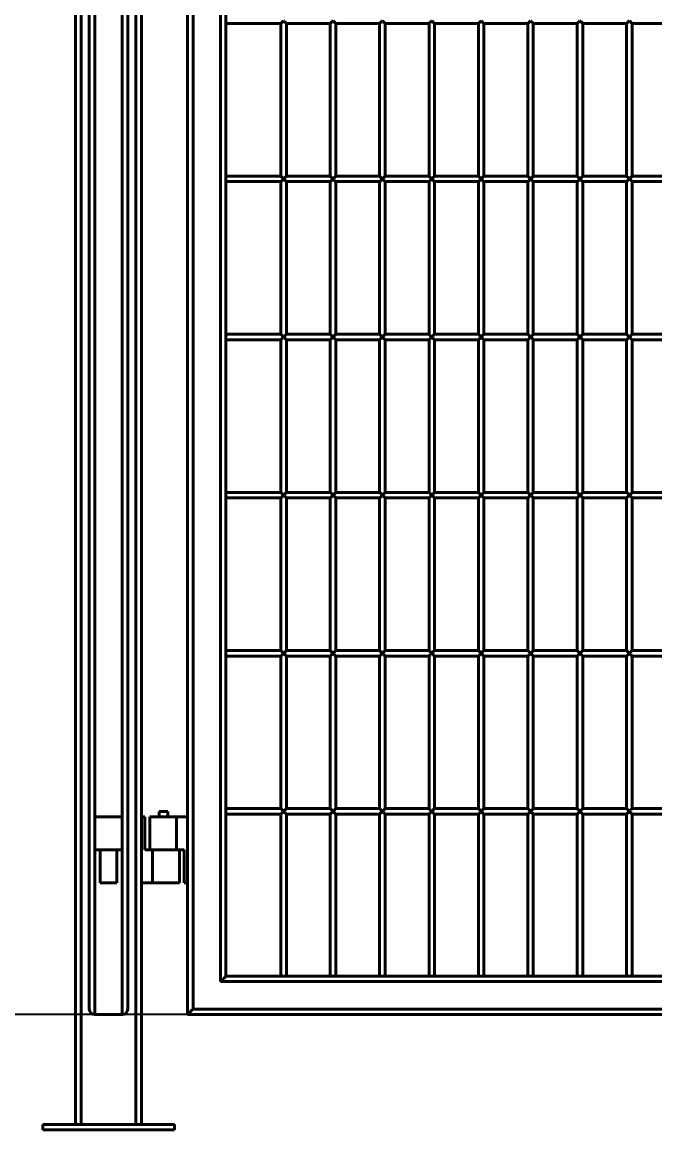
# Model space of a CAD drawing. Header units: millimetres. Extents: x 0 to 297, y 0 to 210.
# Drawn here: x 72.47 to 78.24, y 155.71 to 165.8 of the extents above; entities that cross this region are included whole.
import ezdxf

# ---------------------------------------------------------------- set-up
doc = ezdxf.new("R2010")
doc.units = ezdxf.units.MM
doc.header["$PDSIZE"] = -1
doc.layers.add('标注层', color=4, linetype='Continuous', lineweight=15)
doc.layers.add('轮廓实线层', color=7, linetype='Continuous', lineweight=40)
doc.styles.get("Standard").update_dxf_attribs({"font": 'gbeitc.shx', "height": 3.5})
doc.dimstyles.new('ISO-25', dxfattribs={"dimtxt": 3.5, "dimasz": 2.5, "dimexe": 1.25, "dimexo": 0, "dimtad": 1, "dimtoh": 1, "dimdec": 1, "dimlfac": 100, "dimdsep": 46, "dimtxsty": 'Standard', "dimcen": 2.5, "dimadec": 0, "dimazin": 0, "dimtfac": 1, "dimtdec": 1, "dimtmove": 0, "dimatfit": 3, "dimfxl": 1, "dimarcsym": 0})

# ---------------------------------------------------------------- blocks, each defined once
blk = doc.blocks.new('*D4')
at = {"layer": 'Defpoints', "color": 0, "transparency": 16777216}
for p in [(73.981, 174.76), (64.595, 156.76), (73.981, 156.76)]:
    blk.add_point(p, dxfattribs=at)
at = {"layer": '标注层', "color": 0, "lineweight": -2, "transparency": 16777216}
for p, q in [((73.981, 174.76), (63.345, 174.76)), ((64.595, 172.26), (64.595, 159.26)), ((73.981, 156.76), (63.345, 156.76))]:
    blk.add_line(p, q, dxfattribs=at)
at = {"layer": '标注层', "color": 0, "transparency": 16777216}
for points in [[(64.178, 172.26), (65.011, 172.26), (64.595, 174.76)], [(64.178, 159.26), (65.011, 159.26), (64.595, 156.76)]]:
    blk.add_solid(points, dxfattribs=at)
at = {"layer": '标注层', "color": 0, "transparency": 16777216, "insert": (62.22, 165.76), "char_height": 3.5, "attachment_point": 5, "rotation": 90}
blk.add_mtext('1800', dxfattribs=at)

msp = doc.modelspace()

# ---------------------------------------------------------------- linework, layer by layer
at = {"layer": '轮廓实线层', "color": 7, "linetype": 'Continuous', "lineweight": 40}
for p, q in [((72.9609, 155.7603), (72.9609, 175.7603)), ((73.0109, 175.7603), (73.0109, 155.7603)), ((73.5109, 155.7603), (73.5109, 175.7603)), ((73.5609, 175.7603), (73.5609, 155.7603)), ((73.1359, 174.7603), (73.1359, 156.7603)), ((73.3859, 156.7603), (73.3859, 174.7603)), ((73.9809, 156.7603), (73.9809, 174.7603)), ((73.0859, 156.8103), (73.0859, 174.7103)), ((73.4359, 174.7103), (73.4359, 156.8103)), ((74.0309, 174.7103), (74.0309, 156.8103)), ((74.2809, 157.0603), (74.2809, 174.4603)), ((74.3309, 174.4103), (74.3309, 157.1103)), ((74.3309, 165.7853), (74.8309, 165.7853)), ((74.8309, 165.7853), (74.8309, 164.3953)), ((74.8809, 165.7853), (75.2809, 165.7853)), ((74.8809, 164.3953), (74.8809, 165.7853)), ((75.2809, 165.7853), (75.2809, 164.3953)), ((75.3309, 165.7853), (75.7309, 165.7853)), ((75.3309, 164.3953), (75.3309, 165.7853)), ((75.7309, 165.7853), (75.7309, 164.3953)), ((75.7809, 164.3953), (75.7809, 165.7853)), ((75.7809, 165.7853), (76.1809, 165.7853)), ((76.1809, 165.7853), (76.1809, 164.3953)), ((76.2309, 164.3953), (76.2309, 165.7853)), ((76.2309, 165.7853), (76.6309, 165.7853)), ((76.6309, 165.7853), (76.6309, 164.3953)), ((76.6809, 165.7853), (77.0809, 165.7853)), ((76.6809, 164.3953), (76.6809, 165.7853)), ((77.0809, 165.7853), (77.0809, 164.3953)), ((77.1309, 165.7853), (77.5309, 165.7853)), ((77.1309, 164.3953), (77.1309, 165.7853)), ((77.5309, 165.7853), (77.5309, 164.3953)), ((77.5809, 164.3953), (77.5809, 165.7853)), ((77.5809, 165.7853), (77.9809, 165.7853)), ((77.9809, 165.7853), (77.9809, 164.3953)), ((78.0309, 165.7853), (78.4309, 165.7853)), ((78.0309, 164.3953), (78.0309, 165.7853)), ((74.8309, 164.3953), (74.3309, 164.3953)), ((74.3309, 164.3453), (74.8309, 164.3453)), ((74.8309, 164.3453), (74.8309, 162.9553)), ((75.2809, 164.3953), (74.8809, 164.3953)), ((74.8809, 164.3453), (75.2809, 164.3453)), ((74.8809, 162.9553), (74.8809, 164.3453)), ((75.2809, 164.3453), (75.2809, 162.9553)), ((75.7309, 164.3953), (75.3309, 164.3953)), ((75.3309, 164.3453), (75.7309, 164.3453)), ((75.3309, 162.9553), (75.3309, 164.3453)), ((75.7309, 164.3453), (75.7309, 162.9553)), ((76.1809, 164.3953), (75.7809, 164.3953)), ((75.7809, 162.9553), (75.7809, 164.3453)), ((75.7809, 164.3453), (76.1809, 164.3453)), ((76.1809, 164.3453), (76.1809, 162.9553)), ((76.6309, 164.3953), (76.2309, 164.3953)), ((76.2309, 164.3453), (76.6309, 164.3453)), ((76.2309, 162.9553), (76.2309, 164.3453)), ((76.6309, 164.3453), (76.6309, 162.9553)), ((77.0809, 164.3953), (76.6809, 164.3953)), ((76.6809, 164.3453), (77.0809, 164.3453)), ((76.6809, 162.9553), (76.6809, 164.3453)), ((77.0809, 164.3453), (77.0809, 162.9553)), ((77.5309, 164.3953), (77.1309, 164.3953)), ((77.1309, 162.9553), (77.1309, 164.3453)), ((77.1309, 164.3453), (77.5309, 164.3453)), ((77.5309, 164.3453), (77.5309, 162.9553)), ((77.9809, 164.3953), (77.5809, 164.3953)), ((77.5809, 164.3453), (77.9809, 164.3453)), ((77.5809, 162.9553), (77.5809, 164.3453)), ((77.9809, 164.3953), (78.0059, 164.3703)), ((78.0059, 164.3703), (77.9809, 164.3453)), ((77.9809, 164.3453), (77.9809, 162.9553)), ((78.0309, 164.3453), (78.0059, 164.3703)), ((78.4309, 164.3953), (78.0309, 164.3953)), ((78.0309, 164.3453), (78.4309, 164.3453)), ((78.0309, 162.9553), (78.0309, 164.3453)), ((74.8309, 162.9553), (74.3309, 162.9553)), ((75.2809, 162.9553), (74.8809, 162.9553)), ((75.7309, 162.9553), (75.3309, 162.9553)), ((76.1809, 162.9553), (75.7809, 162.9553)), ((76.6309, 162.9553), (76.2309, 162.9553)), ((77.0809, 162.9553), (76.6809, 162.9553)), ((77.5309, 162.9553), (77.1309, 162.9553)), ((77.9809, 162.9553), (77.5809, 162.9553)), ((77.9809, 162.9553), (78.0059, 162.9303)), ((78.0059, 162.9303), (77.9809, 162.9053)), ((78.0059, 162.9303), (78.0309, 162.9553)), ((78.4309, 162.9553), (78.0309, 162.9553)), ((74.3309, 162.9053), (74.8309, 162.9053)), ((74.8309, 162.9053), (74.8309, 161.5153)), ((74.8809, 162.9053), (75.2809, 162.9053)), ((74.8809, 161.5153), (74.8809, 162.9053)), ((75.2809, 162.9053), (75.2809, 161.5153)), ((75.3309, 161.5153), (75.3309, 162.9053)), ((75.3309, 162.9053), (75.7309, 162.9053)), ((75.7309, 162.9053), (75.7309, 161.5153)), ((75.7809, 161.5153), (75.7809, 162.9053)), ((75.7809, 162.9053), (76.1809, 162.9053)), ((76.1809, 162.9053), (76.1809, 161.5153)), ((76.2309, 162.9053), (76.6309, 162.9053)), ((76.2309, 161.5153), (76.2309, 162.9053)), ((76.6309, 162.9053), (76.6309, 161.5153)), ((76.6809, 161.5153), (76.6809, 162.9053)), ((76.6809, 162.9053), (77.0809, 162.9053)), ((77.0809, 162.9053), (77.0809, 161.5153)), ((77.1309, 162.9053), (77.5309, 162.9053)), ((77.1309, 161.5153), (77.1309, 162.9053)), ((77.5309, 162.9053), (77.5309, 161.5153)), ((77.5809, 162.9053), (77.9809, 162.9053)), ((77.5809, 161.5153), (77.5809, 162.9053)), ((77.9809, 162.9053), (77.9809, 161.5153)), ((78.0309, 161.5153), (78.0309, 162.9053)), ((78.0309, 162.9053), (78.4309, 162.9053)), ((74.8309, 161.5153), (74.3309, 161.5153)), ((75.2809, 161.5153), (74.8809, 161.5153)), ((75.7309, 161.5153), (75.3309, 161.5153)), ((76.1809, 161.5153), (75.7809, 161.5153)), ((76.6309, 161.5153), (76.2309, 161.5153)), ((77.0809, 161.5153), (76.6809, 161.5153)), ((77.5309, 161.5153), (77.1309, 161.5153)), ((77.9809, 161.5153), (77.5809, 161.5153)), ((78.4309, 161.5153), (78.0309, 161.5153)), ((74.3309, 161.4653), (74.8309, 161.4653)), ((74.8309, 161.4653), (74.8309, 160.0753)), ((74.8809, 161.4653), (75.2809, 161.4653)), ((74.8809, 160.0753), (74.8809, 161.4653)), ((75.2809, 161.4653), (75.2809, 160.0753)), ((75.3309, 160.0753), (75.3309, 161.4653)), ((75.3309, 161.4653), (75.7309, 161.4653)), ((75.7309, 161.4653), (75.7309, 160.0753)), ((75.7809, 160.0753), (75.7809, 161.4653)), ((75.7809, 161.4653), (76.1809, 161.4653)), ((76.1809, 161.4653), (76.1809, 160.0753)), ((76.2309, 161.4653), (76.6309, 161.4653)), ((76.2309, 160.0753), (76.2309, 161.4653)), ((76.6309, 161.4653), (76.6309, 160.0753)), ((76.6809, 160.0753), (76.6809, 161.4653)), ((76.6809, 161.4653), (77.0809, 161.4653)), ((77.0809, 161.4653), (77.0809, 160.0753)), ((77.1309, 160.0753), (77.1309, 161.4653)), ((77.1309, 161.4653), (77.5309, 161.4653)), ((77.5309, 161.4653), (77.5309, 160.0753)), ((77.5809, 161.4653), (77.9809, 161.4653)), ((77.5809, 160.0753), (77.5809, 161.4653)), ((78.0059, 161.4903), (77.9809, 161.4653)), ((77.9809, 161.4653), (77.9809, 160.0753)), ((78.0309, 160.0753), (78.0309, 161.4653)), ((78.0309, 161.4653), (78.4309, 161.4653)), ((74.8309, 160.0753), (74.3309, 160.0753)), ((74.3309, 160.0253), (74.8309, 160.0253)), ((74.8309, 160.0253), (74.8309, 158.6353)), ((75.2809, 160.0753), (74.8809, 160.0753)), ((74.8809, 158.6353), (74.8809, 160.0253)), ((74.8809, 160.0253), (75.2809, 160.0253)), ((75.2809, 160.0253), (75.2809, 158.6353)), ((75.7309, 160.0753), (75.3309, 160.0753)), ((75.3309, 160.0253), (75.7309, 160.0253)), ((75.3309, 158.6353), (75.3309, 160.0253)), ((75.7309, 160.0253), (75.7309, 158.6353)), ((76.1809, 160.0753), (75.7809, 160.0753)), ((75.7809, 160.0253), (76.1809, 160.0253)), ((75.7809, 158.6353), (75.7809, 160.0253)), ((76.1809, 160.0253), (76.1809, 158.6353)), ((76.6309, 160.0753), (76.2309, 160.0753)), ((76.2309, 158.6353), (76.2309, 160.0253)), ((76.2309, 160.0253), (76.6309, 160.0253)), ((76.6309, 160.0253), (76.6309, 158.6353)), ((77.0809, 160.0753), (76.6809, 160.0753)), ((76.6809, 160.0253), (77.0809, 160.0253)), ((76.6809, 158.6353), (76.6809, 160.0253)), ((77.0809, 160.0253), (77.0809, 158.6353)), ((77.5309, 160.0753), (77.1309, 160.0753)), ((77.1309, 158.6353), (77.1309, 160.0253)), ((77.1309, 160.0253), (77.5309, 160.0253)), ((77.5559, 160.0503), (77.5309, 160.0253)), ((77.5309, 160.0253), (77.5309, 158.6353)), ((77.5559, 160.0503), (77.5809, 160.0753)), ((77.9809, 160.0753), (77.5809, 160.0753)), ((77.5809, 160.0253), (77.9809, 160.0253)), ((77.5809, 158.6353), (77.5809, 160.0253)), ((77.9809, 160.0253), (77.9809, 158.6353)), ((78.4309, 160.0753), (78.0309, 160.0753)), ((78.0309, 160.0253), (78.4309, 160.0253)), ((78.0309, 158.6353), (78.0309, 160.0253)), ((73.7209, 158.6103), (73.7209, 158.5603)), ((73.7209, 158.6103), (73.8009, 158.6103)), ((73.8009, 158.5603), (73.8009, 158.6103)), ((74.8309, 158.6353), (74.3309, 158.6353)), ((74.3309, 158.5853), (74.8309, 158.5853)), ((74.8309, 158.5853), (74.8309, 157.1103)), ((75.2809, 158.6353), (74.8809, 158.6353)), ((74.8809, 157.1103), (74.8809, 158.5853)), ((74.8809, 158.5853), (75.2809, 158.5853)), ((75.3059, 158.6103), (75.2809, 158.5853)), ((75.2809, 158.5853), (75.2809, 157.1103)), ((75.3059, 158.6103), (75.3309, 158.6353)), ((75.7309, 158.6353), (75.3309, 158.6353)), ((75.3309, 157.1103), (75.3309, 158.5853)), ((75.3309, 158.5853), (75.7309, 158.5853)), ((75.7309, 158.6353), (75.7559, 158.6103)), ((75.7309, 158.5853), (75.7309, 157.1103)), ((75.7809, 158.5853), (75.7559, 158.6103)), ((76.1809, 158.6353), (75.7809, 158.6353)), ((75.7809, 158.5853), (76.1809, 158.5853)), ((75.7809, 157.1103), (75.7809, 158.5853)), ((76.1809, 158.5853), (76.1809, 157.1103)), ((76.2059, 158.6103), (76.2309, 158.6353)), ((76.6309, 158.6353), (76.2309, 158.6353)), ((76.2309, 157.1103), (76.2309, 158.5853)), ((76.2309, 158.5853), (76.6309, 158.5853)), ((76.6309, 158.5853), (76.6309, 157.1103)), ((76.6809, 158.5853), (76.6559, 158.6103)), ((77.0809, 158.6353), (76.6809, 158.6353)), ((76.6809, 157.1103), (76.6809, 158.5853)), ((76.6809, 158.5853), (77.0809, 158.5853)), ((77.0809, 158.5853), (77.0809, 157.1103)), ((77.5309, 158.6353), (77.1309, 158.6353)), ((77.1309, 157.1103), (77.1309, 158.5853)), ((77.1309, 158.5853), (77.5309, 158.5853)), ((77.5309, 158.5853), (77.5309, 157.1103)), ((77.9809, 158.6353), (77.5809, 158.6353)), ((77.5809, 158.5853), (77.9809, 158.5853)), ((77.5809, 157.1103), (77.5809, 158.5853)), ((77.9809, 158.5853), (77.9809, 157.1103)), ((78.4309, 158.6353), (78.0309, 158.6353)), ((78.0309, 158.5853), (78.4309, 158.5853)), ((78.0309, 157.1103), (78.0309, 158.5853)), ((73.1359, 158.5603), (73.1359, 158.2603)), ((73.1359, 158.5603), (73.3859, 158.5603)), ((73.3859, 158.2603), (73.3859, 158.5603)), ((73.5909, 158.5603), (73.5609, 158.5603)), ((73.5909, 158.2603), (73.5909, 158.5603)), ((73.6359, 158.5603), (73.6359, 158.2603)), ((73.6359, 158.5603), (73.8809, 158.5603)), ((73.8809, 158.5603), (73.8809, 158.2603)), ((73.9809, 158.5603), (73.8809, 158.5603)), ((73.1359, 158.2603), (73.3859, 158.2603)), ((73.1859, 158.2603), (73.1859, 157.9603)), ((73.3359, 158.2603), (73.3359, 157.9603)), ((73.6609, 158.2603), (73.5909, 158.2603)), ((73.6609, 157.9603), (73.6609, 158.2603)), ((73.6609, 158.2603), (73.7709, 158.2603)), ((73.7709, 158.2603), (73.8809, 158.2603)), ((73.8809, 158.2603), (73.9509, 158.2603)), ((73.9059, 157.9603), (73.9059, 158.2603)), ((73.9509, 158.2603), (73.9509, 157.9603)), ((73.3359, 157.9603), (73.1859, 157.9603)), ((73.5609, 157.9603), (73.6609, 157.9603)), ((73.6609, 157.9603), (73.9059, 157.9603)), ((73.9509, 157.9603), (73.9809, 157.9603)), ((74.3309, 157.1103), (82.1909, 157.1103)), ((82.2409, 157.0603), (74.2809, 157.0603)), ((73.3859, 156.7603), (73.1359, 156.7603)), ((82.5409, 156.7603), (73.9809, 156.7603)), ((74.0309, 156.8103), (82.4909, 156.8103)), ((72.6609, 155.7603), (72.6609, 155.7103)), ((72.6609, 155.7603), (73.8609, 155.7603)), ((73.8609, 155.7603), (73.8609, 155.7103)), ((72.6609, 155.7103), (73.8609, 155.7103))]:
    msp.add_line(p, q, dxfattribs=at)
at = {"layer": '轮廓实线层', "color": 7, "linetype": 'Continuous', "lineweight": 40, "flags": 128}
for points in [[(74.8559, 165.8103), (74.8513, 165.8057), (74.8469, 165.8012), (74.8427, 165.7971), (74.8391, 165.7934), (74.8359, 165.7903), (74.8335, 165.7879), (74.8319, 165.7862), (74.831, 165.7854), (74.8309, 165.7853)], [(74.8809, 165.7853), (74.8805, 165.7856), (74.8794, 165.7868), (74.8776, 165.7886), (74.8751, 165.7911), (74.872, 165.7942), (74.8684, 165.7978), (74.8645, 165.8017), (74.8602, 165.8059), (74.8559, 165.8103)], [(75.3059, 165.8103), (75.3013, 165.8057), (75.2969, 165.8012), (75.2927, 165.7971), (75.2891, 165.7934), (75.2859, 165.7903), (75.2835, 165.7879), (75.2819, 165.7862), (75.281, 165.7854), (75.2809, 165.7853)], [(75.3309, 165.7853), (75.3305, 165.7856), (75.3294, 165.7868), (75.3276, 165.7886), (75.3251, 165.7911), (75.322, 165.7942), (75.3184, 165.7978), (75.3145, 165.8017), (75.3102, 165.8059), (75.3059, 165.8103)], [(75.7559, 165.8103), (75.7513, 165.8057), (75.7469, 165.8012), (75.7427, 165.7971), (75.7391, 165.7934), (75.7359, 165.7903), (75.7335, 165.7879), (75.7319, 165.7862), (75.731, 165.7854), (75.7309, 165.7853)], [(75.7809, 165.7853), (75.7805, 165.7856), (75.7794, 165.7868), (75.7776, 165.7886), (75.7751, 165.7911), (75.772, 165.7942), (75.7684, 165.7978), (75.7645, 165.8017), (75.7602, 165.8059), (75.7559, 165.8103)], [(76.2059, 165.8103), (76.2013, 165.8057), (76.1969, 165.8012), (76.1927, 165.7971), (76.1891, 165.7934), (76.1859, 165.7903), (76.1835, 165.7879), (76.1819, 165.7862), (76.181, 165.7854), (76.1809, 165.7853)], [(76.2309, 165.7853), (76.2305, 165.7856), (76.2294, 165.7868), (76.2276, 165.7886), (76.2251, 165.7911), (76.222, 165.7942), (76.2184, 165.7978), (76.2145, 165.8017), (76.2102, 165.8059), (76.2059, 165.8103)], [(76.6559, 165.8103), (76.6513, 165.8057), (76.6469, 165.8012), (76.6427, 165.7971), (76.6391, 165.7934), (76.6359, 165.7903), (76.6335, 165.7879), (76.6319, 165.7862), (76.631, 165.7854), (76.6309, 165.7853)], [(76.6809, 165.7853), (76.6805, 165.7856), (76.6794, 165.7868), (76.6776, 165.7886), (76.6751, 165.7911), (76.672, 165.7942), (76.6684, 165.7978), (76.6645, 165.8017), (76.6602, 165.8059), (76.6559, 165.8103)], [(77.1059, 165.8103), (77.1013, 165.8057), (77.0969, 165.8012), (77.0927, 165.7971), (77.0891, 165.7934), (77.0859, 165.7903), (77.0835, 165.7879), (77.0819, 165.7862), (77.081, 165.7854), (77.0809, 165.7853)], [(77.1309, 165.7853), (77.1305, 165.7856), (77.1294, 165.7868), (77.1276, 165.7886), (77.1251, 165.7911), (77.122, 165.7942), (77.1184, 165.7978), (77.1145, 165.8017), (77.1102, 165.8059), (77.1059, 165.8103)], [(77.5559, 165.8103), (77.5513, 165.8057), (77.5469, 165.8012), (77.5427, 165.7971), (77.5391, 165.7934), (77.5359, 165.7903), (77.5335, 165.7879), (77.5319, 165.7862), (77.531, 165.7854), (77.5309, 165.7853)], [(77.5809, 165.7853), (77.5805, 165.7856), (77.5794, 165.7868), (77.5776, 165.7886), (77.5751, 165.7911), (77.572, 165.7942), (77.5684, 165.7978), (77.5645, 165.8017), (77.5602, 165.8059), (77.5559, 165.8103)], [(78.0059, 165.8103), (78.0013, 165.8057), (77.9969, 165.8012), (77.9927, 165.7971), (77.9891, 165.7934), (77.986, 165.7903), (77.9835, 165.7879), (77.9819, 165.7862), (77.981, 165.7854), (77.9809, 165.7853)], [(78.0309, 165.7853), (78.0305, 165.7856), (78.0294, 165.7868), (78.0276, 165.7886), (78.0251, 165.7911), (78.022, 165.7942), (78.0184, 165.7978), (78.0145, 165.8017), (78.0102, 165.8059), (78.0059, 165.8103)], [(74.8309, 164.3953), (74.831, 164.3952), (74.8319, 164.3943), (74.8335, 164.3926), (74.8359, 164.3902), (74.8391, 164.3871), (74.8427, 164.3834), (74.8469, 164.3793), (74.8513, 164.3749), (74.8559, 164.3703)], [(74.8559, 164.3703), (74.8513, 164.3657), (74.8469, 164.3612), (74.8427, 164.3571), (74.8391, 164.3534), (74.8359, 164.3503), (74.8335, 164.3479), (74.8319, 164.3462), (74.831, 164.3454), (74.8309, 164.3453)], [(74.8559, 164.3703), (74.8602, 164.3746), (74.8645, 164.3788), (74.8684, 164.3828), (74.872, 164.3863), (74.8751, 164.3894), (74.8776, 164.3919), (74.8794, 164.3938), (74.8805, 164.3949), (74.8809, 164.3953)], [(74.8809, 164.3453), (74.8805, 164.3456), (74.8794, 164.3468), (74.8776, 164.3486), (74.8751, 164.3511), (74.872, 164.3542), (74.8684, 164.3578), (74.8645, 164.3617), (74.8602, 164.3659), (74.8559, 164.3703)], [(75.2809, 164.3953), (75.281, 164.3952), (75.2819, 164.3943), (75.2835, 164.3926), (75.2859, 164.3902), (75.2891, 164.3871), (75.2927, 164.3834), (75.2969, 164.3793), (75.3013, 164.3749), (75.3059, 164.3703)], [(75.3059, 164.3703), (75.3013, 164.3657), (75.2969, 164.3612), (75.2927, 164.3571), (75.2891, 164.3534), (75.2859, 164.3503), (75.2835, 164.3479), (75.2819, 164.3462), (75.281, 164.3454), (75.2809, 164.3453)], [(75.3059, 164.3703), (75.3102, 164.3746), (75.3145, 164.3788), (75.3184, 164.3828), (75.322, 164.3863), (75.3251, 164.3894), (75.3276, 164.3919), (75.3294, 164.3938), (75.3305, 164.3949), (75.3309, 164.3953)], [(75.3309, 164.3453), (75.3305, 164.3456), (75.3294, 164.3468), (75.3276, 164.3486), (75.3251, 164.3511), (75.322, 164.3542), (75.3184, 164.3578), (75.3145, 164.3617), (75.3102, 164.3659), (75.3059, 164.3703)], [(75.7309, 164.3953), (75.731, 164.3952), (75.7319, 164.3943), (75.7335, 164.3926), (75.7359, 164.3902), (75.7391, 164.3871), (75.7427, 164.3834), (75.7469, 164.3793), (75.7513, 164.3749), (75.7559, 164.3703)], [(75.7559, 164.3703), (75.7513, 164.3657), (75.7469, 164.3612), (75.7427, 164.3571), (75.7391, 164.3534), (75.7359, 164.3503), (75.7335, 164.3479), (75.7319, 164.3462), (75.731, 164.3454), (75.7309, 164.3453)], [(75.7559, 164.3703), (75.7602, 164.3746), (75.7645, 164.3788), (75.7684, 164.3828), (75.772, 164.3863), (75.7751, 164.3894), (75.7776, 164.3919), (75.7794, 164.3938), (75.7805, 164.3949), (75.7809, 164.3953)], [(75.7809, 164.3453), (75.7805, 164.3456), (75.7794, 164.3468), (75.7776, 164.3486), (75.7751, 164.3511), (75.772, 164.3542), (75.7684, 164.3578), (75.7645, 164.3617), (75.7602, 164.3659), (75.7559, 164.3703)], [(76.1809, 164.3953), (76.181, 164.3952), (76.1819, 164.3943), (76.1835, 164.3926), (76.1859, 164.3902), (76.1891, 164.3871), (76.1927, 164.3834), (76.1969, 164.3793), (76.2013, 164.3749), (76.2059, 164.3703)], [(76.2059, 164.3703), (76.2013, 164.3657), (76.1969, 164.3612), (76.1927, 164.3571), (76.1891, 164.3534), (76.1859, 164.3503), (76.1835, 164.3479), (76.1819, 164.3462), (76.181, 164.3454), (76.1809, 164.3453)], [(76.2059, 164.3703), (76.2102, 164.3746), (76.2145, 164.3788), (76.2184, 164.3828), (76.222, 164.3863), (76.2251, 164.3894), (76.2276, 164.3919), (76.2294, 164.3938), (76.2305, 164.3949), (76.2309, 164.3953)], [(76.2309, 164.3453), (76.2305, 164.3456), (76.2294, 164.3468), (76.2276, 164.3486), (76.2251, 164.3511), (76.222, 164.3542), (76.2184, 164.3578), (76.2145, 164.3617), (76.2102, 164.3659), (76.2059, 164.3703)], [(76.6309, 164.3953), (76.631, 164.3952), (76.6319, 164.3943), (76.6335, 164.3926), (76.6359, 164.3902), (76.6391, 164.3871), (76.6427, 164.3834), (76.6469, 164.3793), (76.6513, 164.3749), (76.6559, 164.3703)], [(76.6559, 164.3703), (76.6513, 164.3657), (76.6469, 164.3612), (76.6427, 164.3571), (76.6391, 164.3534), (76.6359, 164.3503), (76.6335, 164.3479), (76.6319, 164.3462), (76.631, 164.3454), (76.6309, 164.3453)], [(76.6559, 164.3703), (76.6602, 164.3746), (76.6645, 164.3788), (76.6684, 164.3828), (76.672, 164.3863), (76.6751, 164.3894), (76.6776, 164.3919), (76.6794, 164.3938), (76.6805, 164.3949), (76.6809, 164.3953)], [(76.6809, 164.3453), (76.6805, 164.3456), (76.6794, 164.3468), (76.6776, 164.3486), (76.6751, 164.3511), (76.672, 164.3542), (76.6684, 164.3578), (76.6645, 164.3617), (76.6602, 164.3659), (76.6559, 164.3703)], [(77.0809, 164.3953), (77.081, 164.3952), (77.0819, 164.3943), (77.0835, 164.3926), (77.0859, 164.3902), (77.0891, 164.3871), (77.0927, 164.3834), (77.0969, 164.3793), (77.1013, 164.3749), (77.1059, 164.3703)], [(77.1059, 164.3703), (77.1013, 164.3657), (77.0969, 164.3612), (77.0927, 164.3571), (77.0891, 164.3534), (77.0859, 164.3503), (77.0835, 164.3479), (77.0819, 164.3462), (77.081, 164.3454), (77.0809, 164.3453)], [(77.1059, 164.3703), (77.1102, 164.3746), (77.1145, 164.3788), (77.1184, 164.3828), (77.122, 164.3863), (77.1251, 164.3894), (77.1276, 164.3919), (77.1294, 164.3938), (77.1305, 164.3949), (77.1309, 164.3953)], [(77.1309, 164.3453), (77.1305, 164.3456), (77.1294, 164.3468), (77.1276, 164.3486), (77.1251, 164.3511), (77.122, 164.3542), (77.1184, 164.3578), (77.1145, 164.3617), (77.1102, 164.3659), (77.1059, 164.3703)], [(77.5309, 164.3953), (77.531, 164.3952), (77.5319, 164.3943), (77.5335, 164.3926), (77.5359, 164.3902), (77.5391, 164.3871), (77.5427, 164.3834), (77.5469, 164.3793), (77.5513, 164.3749), (77.5559, 164.3703)], [(77.5559, 164.3703), (77.5513, 164.3657), (77.5469, 164.3612), (77.5427, 164.3571), (77.5391, 164.3534), (77.5359, 164.3503), (77.5335, 164.3479), (77.5319, 164.3462), (77.531, 164.3454), (77.5309, 164.3453)], [(77.5559, 164.3703), (77.5602, 164.3746), (77.5645, 164.3788), (77.5684, 164.3828), (77.572, 164.3863), (77.5751, 164.3894), (77.5776, 164.3919), (77.5794, 164.3938), (77.5805, 164.3949), (77.5809, 164.3953)], [(77.5809, 164.3453), (77.5805, 164.3456), (77.5794, 164.3468), (77.5776, 164.3486), (77.5751, 164.3511), (77.572, 164.3542), (77.5684, 164.3578), (77.5645, 164.3617), (77.5602, 164.3659), (77.5559, 164.3703)], [(78.0059, 164.3703), (78.0102, 164.3746), (78.0145, 164.3788), (78.0184, 164.3828), (78.022, 164.3863), (78.0251, 164.3894), (78.0276, 164.3919), (78.0294, 164.3938), (78.0305, 164.3949), (78.0309, 164.3953)], [(74.8309, 162.9553), (74.831, 162.9552), (74.8319, 162.9543), (74.8335, 162.9526), (74.8359, 162.9502), (74.8391, 162.9471), (74.8427, 162.9434), (74.8469, 162.9393), (74.8513, 162.9349), (74.8559, 162.9303)], [(74.8559, 162.9303), (74.8513, 162.9257), (74.8469, 162.9212), (74.8427, 162.9171), (74.8391, 162.9134), (74.8359, 162.9103), (74.8335, 162.9079), (74.8319, 162.9062), (74.831, 162.9054), (74.8309, 162.9053)], [(74.8559, 162.9303), (74.8602, 162.9346), (74.8645, 162.9388), (74.8684, 162.9428), (74.872, 162.9463), (74.8751, 162.9494), (74.8776, 162.9519), (74.8794, 162.9538), (74.8805, 162.9549), (74.8809, 162.9553)], [(74.8809, 162.9053), (74.8805, 162.9056), (74.8794, 162.9068), (74.8776, 162.9086), (74.8751, 162.9111), (74.872, 162.9142), (74.8684, 162.9178), (74.8645, 162.9217), (74.8602, 162.9259), (74.8559, 162.9303)], [(75.2809, 162.9553), (75.281, 162.9552), (75.2819, 162.9543), (75.2835, 162.9526), (75.2859, 162.9502), (75.2891, 162.9471), (75.2927, 162.9434), (75.2969, 162.9393), (75.3013, 162.9349), (75.3059, 162.9303)], [(75.3059, 162.9303), (75.3013, 162.9257), (75.2969, 162.9212), (75.2927, 162.9171), (75.2891, 162.9134), (75.2859, 162.9103), (75.2835, 162.9079), (75.2819, 162.9062), (75.281, 162.9054), (75.2809, 162.9053)], [(75.3059, 162.9303), (75.3102, 162.9346), (75.3145, 162.9388), (75.3184, 162.9428), (75.322, 162.9463), (75.3251, 162.9494), (75.3276, 162.9519), (75.3294, 162.9538), (75.3305, 162.9549), (75.3309, 162.9553)], [(75.3309, 162.9053), (75.3305, 162.9056), (75.3294, 162.9068), (75.3276, 162.9086), (75.3251, 162.9111), (75.322, 162.9142), (75.3184, 162.9178), (75.3145, 162.9217), (75.3102, 162.9259), (75.3059, 162.9303)], [(75.7309, 162.9553), (75.731, 162.9552), (75.7319, 162.9543), (75.7335, 162.9526), (75.7359, 162.9502), (75.7391, 162.9471), (75.7427, 162.9434), (75.7469, 162.9393), (75.7513, 162.9349), (75.7559, 162.9303)], [(75.7559, 162.9303), (75.7513, 162.9257), (75.7469, 162.9212), (75.7427, 162.9171), (75.7391, 162.9134), (75.7359, 162.9103), (75.7335, 162.9079), (75.7319, 162.9062), (75.731, 162.9054), (75.7309, 162.9053)], [(75.7559, 162.9303), (75.7602, 162.9346), (75.7645, 162.9388), (75.7684, 162.9428), (75.772, 162.9463), (75.7751, 162.9494), (75.7776, 162.9519), (75.7794, 162.9538), (75.7805, 162.9549), (75.7809, 162.9553)], [(75.7809, 162.9053), (75.7805, 162.9056), (75.7794, 162.9068), (75.7776, 162.9086), (75.7751, 162.9111), (75.772, 162.9142), (75.7684, 162.9178), (75.7645, 162.9217), (75.7602, 162.9259), (75.7559, 162.9303)], [(76.1809, 162.9553), (76.181, 162.9552), (76.1819, 162.9543), (76.1835, 162.9526), (76.1859, 162.9502), (76.1891, 162.9471), (76.1927, 162.9434), (76.1969, 162.9393), (76.2013, 162.9349), (76.2059, 162.9303)], [(76.2059, 162.9303), (76.2013, 162.9257), (76.1969, 162.9212), (76.1927, 162.9171), (76.1891, 162.9134), (76.1859, 162.9103), (76.1835, 162.9079), (76.1819, 162.9062), (76.181, 162.9054), (76.1809, 162.9053)], [(76.2059, 162.9303), (76.2102, 162.9346), (76.2145, 162.9388), (76.2184, 162.9428), (76.222, 162.9463), (76.2251, 162.9494), (76.2276, 162.9519), (76.2294, 162.9538), (76.2305, 162.9549), (76.2309, 162.9553)], [(76.2309, 162.9053), (76.2305, 162.9056), (76.2294, 162.9068), (76.2276, 162.9086), (76.2251, 162.9111), (76.222, 162.9142), (76.2184, 162.9178), (76.2145, 162.9217), (76.2102, 162.9259), (76.2059, 162.9303)], [(76.6309, 162.9553), (76.631, 162.9552), (76.6319, 162.9543), (76.6335, 162.9526), (76.6359, 162.9502), (76.6391, 162.9471), (76.6427, 162.9434), (76.6469, 162.9393), (76.6513, 162.9349), (76.6559, 162.9303)], [(76.6559, 162.9303), (76.6513, 162.9257), (76.6469, 162.9212), (76.6427, 162.9171), (76.6391, 162.9134), (76.6359, 162.9103), (76.6335, 162.9079), (76.6319, 162.9062), (76.631, 162.9054), (76.6309, 162.9053)], [(76.6559, 162.9303), (76.6602, 162.9346), (76.6645, 162.9388), (76.6684, 162.9428), (76.672, 162.9463), (76.6751, 162.9494), (76.6776, 162.9519), (76.6794, 162.9538), (76.6805, 162.9549), (76.6809, 162.9553)], [(76.6809, 162.9053), (76.6805, 162.9056), (76.6794, 162.9068), (76.6776, 162.9086), (76.6751, 162.9111), (76.672, 162.9142), (76.6684, 162.9178), (76.6645, 162.9217), (76.6602, 162.9259), (76.6559, 162.9303)], [(77.0809, 162.9553), (77.081, 162.9552), (77.0819, 162.9543), (77.0835, 162.9526), (77.0859, 162.9502), (77.0891, 162.9471), (77.0927, 162.9434), (77.0969, 162.9393), (77.1013, 162.9349), (77.1059, 162.9303)], [(77.1059, 162.9303), (77.1013, 162.9257), (77.0969, 162.9212), (77.0927, 162.9171), (77.0891, 162.9134), (77.0859, 162.9103), (77.0835, 162.9079), (77.0819, 162.9062), (77.081, 162.9054), (77.0809, 162.9053)], [(77.1059, 162.9303), (77.1102, 162.9346), (77.1145, 162.9388), (77.1184, 162.9428), (77.122, 162.9463), (77.1251, 162.9494), (77.1276, 162.9519), (77.1294, 162.9538), (77.1305, 162.9549), (77.1309, 162.9553)], [(77.1309, 162.9053), (77.1305, 162.9056), (77.1294, 162.9068), (77.1276, 162.9086), (77.1251, 162.9111), (77.122, 162.9142), (77.1184, 162.9178), (77.1145, 162.9217), (77.1102, 162.9259), (77.1059, 162.9303)], [(77.5309, 162.9553), (77.531, 162.9552), (77.5319, 162.9543), (77.5335, 162.9526), (77.5359, 162.9502), (77.5391, 162.9471), (77.5427, 162.9434), (77.5469, 162.9393), (77.5513, 162.9349), (77.5559, 162.9303)], [(77.5559, 162.9303), (77.5513, 162.9257), (77.5469, 162.9212), (77.5427, 162.9171), (77.5391, 162.9134), (77.5359, 162.9103), (77.5335, 162.9079), (77.5319, 162.9062), (77.531, 162.9054), (77.5309, 162.9053)], [(77.5559, 162.9303), (77.5602, 162.9346), (77.5645, 162.9388), (77.5684, 162.9428), (77.572, 162.9463), (77.5751, 162.9494), (77.5776, 162.9519), (77.5794, 162.9538), (77.5805, 162.9549), (77.5809, 162.9553)], [(77.5809, 162.9053), (77.5805, 162.9056), (77.5794, 162.9068), (77.5776, 162.9086), (77.5751, 162.9111), (77.572, 162.9142), (77.5684, 162.9178), (77.5645, 162.9217), (77.5602, 162.9259), (77.5559, 162.9303)], [(78.0309, 162.9053), (78.0305, 162.9056), (78.0294, 162.9068), (78.0276, 162.9086), (78.0251, 162.9111), (78.022, 162.9142), (78.0184, 162.9178), (78.0145, 162.9217), (78.0102, 162.9259), (78.0059, 162.9303)], [(74.8309, 161.5153), (74.831, 161.5152), (74.8319, 161.5143), (74.8335, 161.5126), (74.8359, 161.5102), (74.8391, 161.5071), (74.8427, 161.5034), (74.8469, 161.4993), (74.8513, 161.4949), (74.8559, 161.4903)], [(74.8559, 161.4903), (74.8602, 161.4946), (74.8645, 161.4988), (74.8684, 161.5028), (74.872, 161.5063), (74.8751, 161.5094), (74.8776, 161.5119), (74.8794, 161.5138), (74.8805, 161.5149), (74.8809, 161.5153)], [(75.2809, 161.5153), (75.281, 161.5152), (75.2819, 161.5143), (75.2835, 161.5126), (75.2859, 161.5102), (75.2891, 161.5071), (75.2927, 161.5034), (75.2969, 161.4993), (75.3013, 161.4949), (75.3059, 161.4903)], [(75.3059, 161.4903), (75.3102, 161.4946), (75.3145, 161.4988), (75.3184, 161.5028), (75.322, 161.5063), (75.3251, 161.5094), (75.3276, 161.5119), (75.3294, 161.5138), (75.3305, 161.5149), (75.3309, 161.5153)], [(75.7309, 161.5153), (75.731, 161.5152), (75.7319, 161.5143), (75.7335, 161.5126), (75.7359, 161.5102), (75.7391, 161.5071), (75.7427, 161.5034), (75.7469, 161.4993), (75.7513, 161.4949), (75.7559, 161.4903)], [(75.7559, 161.4903), (75.7602, 161.4946), (75.7645, 161.4988), (75.7684, 161.5028), (75.772, 161.5063), (75.7751, 161.5094), (75.7776, 161.5119), (75.7794, 161.5138), (75.7805, 161.5149), (75.7809, 161.5153)], [(76.1809, 161.5153), (76.181, 161.5152), (76.1819, 161.5143), (76.1835, 161.5126), (76.1859, 161.5102), (76.1891, 161.5071), (76.1927, 161.5034), (76.1969, 161.4993), (76.2013, 161.4949), (76.2059, 161.4903)], [(76.2059, 161.4903), (76.2102, 161.4946), (76.2145, 161.4988), (76.2184, 161.5028), (76.222, 161.5063), (76.2251, 161.5094), (76.2276, 161.5119), (76.2294, 161.5138), (76.2305, 161.5149), (76.2309, 161.5153)], [(76.6309, 161.5153), (76.631, 161.5152), (76.6319, 161.5143), (76.6335, 161.5126), (76.6359, 161.5102), (76.6391, 161.5071), (76.6427, 161.5034), (76.6469, 161.4993), (76.6513, 161.4949), (76.6559, 161.4903)], [(76.6559, 161.4903), (76.6602, 161.4946), (76.6645, 161.4988), (76.6684, 161.5028), (76.672, 161.5063), (76.6751, 161.5094), (76.6776, 161.5119), (76.6794, 161.5138), (76.6805, 161.5149), (76.6809, 161.5153)], [(77.0809, 161.5153), (77.081, 161.5152), (77.0819, 161.5143), (77.0835, 161.5126), (77.0859, 161.5102), (77.0891, 161.5071), (77.0927, 161.5034), (77.0969, 161.4993), (77.1013, 161.4949), (77.1059, 161.4903)], [(77.1059, 161.4903), (77.1102, 161.4946), (77.1145, 161.4988), (77.1184, 161.5028), (77.122, 161.5063), (77.1251, 161.5094), (77.1276, 161.5119), (77.1294, 161.5138), (77.1305, 161.5149), (77.1309, 161.5153)], [(77.5309, 161.5153), (77.531, 161.5152), (77.5319, 161.5143), (77.5335, 161.5126), (77.5359, 161.5102), (77.5391, 161.5071), (77.5427, 161.5034), (77.5469, 161.4993), (77.5513, 161.4949), (77.5559, 161.4903)], [(77.5559, 161.4903), (77.5602, 161.4946), (77.5645, 161.4988), (77.5684, 161.5028), (77.572, 161.5063), (77.5751, 161.5094), (77.5776, 161.5119), (77.5794, 161.5138), (77.5805, 161.5149), (77.5809, 161.5153)], [(77.9809, 161.5153), (77.981, 161.5152), (77.9819, 161.5143), (77.9835, 161.5126), (77.986, 161.5102), (77.9891, 161.5071), (77.9927, 161.5034), (77.9969, 161.4993), (78.0013, 161.4949), (78.0059, 161.4903)], [(78.0059, 161.4903), (78.0102, 161.4946), (78.0145, 161.4988), (78.0184, 161.5028), (78.022, 161.5063), (78.0251, 161.5094), (78.0276, 161.5119), (78.0294, 161.5138), (78.0305, 161.5149), (78.0309, 161.5153)], [(74.8559, 161.4903), (74.8513, 161.4857), (74.8469, 161.4812), (74.8427, 161.4771), (74.8391, 161.4734), (74.8359, 161.4703), (74.8335, 161.4679), (74.8319, 161.4662), (74.831, 161.4654), (74.8309, 161.4653)], [(74.8809, 161.4653), (74.8805, 161.4656), (74.8794, 161.4668), (74.8776, 161.4686), (74.8751, 161.4711), (74.872, 161.4742), (74.8684, 161.4778), (74.8645, 161.4817), (74.8602, 161.4859), (74.8559, 161.4903)], [(75.3059, 161.4903), (75.3013, 161.4857), (75.2969, 161.4812), (75.2927, 161.4771), (75.2891, 161.4734), (75.2859, 161.4703), (75.2835, 161.4679), (75.2819, 161.4662), (75.281, 161.4654), (75.2809, 161.4653)], [(75.3309, 161.4653), (75.3305, 161.4656), (75.3294, 161.4668), (75.3276, 161.4686), (75.3251, 161.4711), (75.322, 161.4742), (75.3184, 161.4778), (75.3145, 161.4817), (75.3102, 161.4859), (75.3059, 161.4903)], [(75.7559, 161.4903), (75.7513, 161.4857), (75.7469, 161.4812), (75.7427, 161.4771), (75.7391, 161.4734), (75.7359, 161.4703), (75.7335, 161.4679), (75.7319, 161.4662), (75.731, 161.4654), (75.7309, 161.4653)], [(75.7809, 161.4653), (75.7805, 161.4656), (75.7794, 161.4668), (75.7776, 161.4686), (75.7751, 161.4711), (75.772, 161.4742), (75.7684, 161.4778), (75.7645, 161.4817), (75.7602, 161.4859), (75.7559, 161.4903)], [(76.2059, 161.4903), (76.2013, 161.4857), (76.1969, 161.4812), (76.1927, 161.4771), (76.1891, 161.4734), (76.1859, 161.4703), (76.1835, 161.4679), (76.1819, 161.4662), (76.181, 161.4654), (76.1809, 161.4653)], [(76.2309, 161.4653), (76.2305, 161.4656), (76.2294, 161.4668), (76.2276, 161.4686), (76.2251, 161.4711), (76.222, 161.4742), (76.2184, 161.4778), (76.2145, 161.4817), (76.2102, 161.4859), (76.2059, 161.4903)], [(76.6559, 161.4903), (76.6513, 161.4857), (76.6469, 161.4812), (76.6427, 161.4771), (76.6391, 161.4734), (76.6359, 161.4703), (76.6335, 161.4679), (76.6319, 161.4662), (76.631, 161.4654), (76.6309, 161.4653)], [(76.6809, 161.4653), (76.6805, 161.4656), (76.6794, 161.4668), (76.6776, 161.4686), (76.6751, 161.4711), (76.672, 161.4742), (76.6684, 161.4778), (76.6645, 161.4817), (76.6602, 161.4859), (76.6559, 161.4903)], [(77.1059, 161.4903), (77.1013, 161.4857), (77.0969, 161.4812), (77.0927, 161.4771), (77.0891, 161.4734), (77.0859, 161.4703), (77.0835, 161.4679), (77.0819, 161.4662), (77.081, 161.4654), (77.0809, 161.4653)], [(77.1309, 161.4653), (77.1305, 161.4656), (77.1294, 161.4668), (77.1276, 161.4686), (77.1251, 161.4711), (77.122, 161.4742), (77.1184, 161.4778), (77.1145, 161.4817), (77.1102, 161.4859), (77.1059, 161.4903)], [(77.5559, 161.4903), (77.5513, 161.4857), (77.5469, 161.4812), (77.5427, 161.4771), (77.5391, 161.4734), (77.5359, 161.4703), (77.5335, 161.4679), (77.5319, 161.4662), (77.531, 161.4654), (77.5309, 161.4653)], [(77.5809, 161.4653), (77.5805, 161.4656), (77.5794, 161.4668), (77.5776, 161.4686), (77.5751, 161.4711), (77.572, 161.4742), (77.5684, 161.4778), (77.5645, 161.4817), (77.5602, 161.4859), (77.5559, 161.4903)], [(78.0309, 161.4653), (78.0305, 161.4656), (78.0294, 161.4668), (78.0276, 161.4686), (78.0251, 161.4711), (78.022, 161.4742), (78.0184, 161.4778), (78.0145, 161.4817), (78.0102, 161.4859), (78.0059, 161.4903)], [(74.8309, 160.0753), (74.831, 160.0752), (74.8319, 160.0743), (74.8335, 160.0726), (74.8359, 160.0702), (74.8391, 160.0671), (74.8427, 160.0634), (74.8469, 160.0593), (74.8513, 160.0549), (74.8559, 160.0503)], [(74.8559, 160.0503), (74.8513, 160.0457), (74.8469, 160.0412), (74.8427, 160.0371), (74.8391, 160.0334), (74.8359, 160.0303), (74.8335, 160.0279), (74.8319, 160.0262), (74.831, 160.0254), (74.8309, 160.0253)], [(74.8559, 160.0503), (74.8602, 160.0546), (74.8645, 160.0588), (74.8684, 160.0628), (74.872, 160.0663), (74.8751, 160.0694), (74.8776, 160.0719), (74.8794, 160.0738), (74.8805, 160.0749), (74.8809, 160.0753)], [(74.8809, 160.0253), (74.8805, 160.0256), (74.8794, 160.0268), (74.8776, 160.0286), (74.8751, 160.0311), (74.872, 160.0342), (74.8684, 160.0378), (74.8645, 160.0417), (74.8602, 160.0459), (74.8559, 160.0503)], [(75.2809, 160.0753), (75.281, 160.0752), (75.2819, 160.0743), (75.2835, 160.0726), (75.2859, 160.0702), (75.2891, 160.0671), (75.2927, 160.0634), (75.2969, 160.0593), (75.3013, 160.0549), (75.3059, 160.0503)], [(75.3059, 160.0503), (75.3013, 160.0457), (75.2969, 160.0412), (75.2927, 160.0371), (75.2891, 160.0334), (75.2859, 160.0303), (75.2835, 160.0279), (75.2819, 160.0262), (75.281, 160.0254), (75.2809, 160.0253)], [(75.3059, 160.0503), (75.3102, 160.0546), (75.3145, 160.0588), (75.3184, 160.0628), (75.322, 160.0663), (75.3251, 160.0694), (75.3276, 160.0719), (75.3294, 160.0738), (75.3305, 160.0749), (75.3309, 160.0753)], [(75.3309, 160.0253), (75.3305, 160.0256), (75.3294, 160.0268), (75.3276, 160.0286), (75.3251, 160.0311), (75.322, 160.0342), (75.3184, 160.0378), (75.3145, 160.0417), (75.3102, 160.0459), (75.3059, 160.0503)], [(75.7309, 160.0753), (75.731, 160.0752), (75.7319, 160.0743), (75.7335, 160.0726), (75.7359, 160.0702), (75.7391, 160.0671), (75.7427, 160.0634), (75.7469, 160.0593), (75.7513, 160.0549), (75.7559, 160.0503)], [(75.7559, 160.0503), (75.7513, 160.0457), (75.7469, 160.0412), (75.7427, 160.0371), (75.7391, 160.0334), (75.7359, 160.0303), (75.7335, 160.0279), (75.7319, 160.0262), (75.731, 160.0254), (75.7309, 160.0253)], [(75.7559, 160.0503), (75.7602, 160.0546), (75.7645, 160.0588), (75.7684, 160.0628), (75.772, 160.0663), (75.7751, 160.0694), (75.7776, 160.0719), (75.7794, 160.0738), (75.7805, 160.0749), (75.7809, 160.0753)], [(75.7809, 160.0253), (75.7805, 160.0256), (75.7794, 160.0268), (75.7776, 160.0286), (75.7751, 160.0311), (75.772, 160.0342), (75.7684, 160.0378), (75.7645, 160.0417), (75.7602, 160.0459), (75.7559, 160.0503)], [(76.1809, 160.0753), (76.181, 160.0752), (76.1819, 160.0743), (76.1835, 160.0726), (76.1859, 160.0702), (76.1891, 160.0671), (76.1927, 160.0634), (76.1969, 160.0593), (76.2013, 160.0549), (76.2059, 160.0503)], [(76.2059, 160.0503), (76.2013, 160.0457), (76.1969, 160.0412), (76.1927, 160.0371), (76.1891, 160.0334), (76.1859, 160.0303), (76.1835, 160.0279), (76.1819, 160.0262), (76.181, 160.0254), (76.1809, 160.0253)], [(76.2059, 160.0503), (76.2102, 160.0546), (76.2145, 160.0588), (76.2184, 160.0628), (76.222, 160.0663), (76.2251, 160.0694), (76.2276, 160.0719), (76.2294, 160.0738), (76.2305, 160.0749), (76.2309, 160.0753)], [(76.2309, 160.0253), (76.2305, 160.0256), (76.2294, 160.0268), (76.2276, 160.0286), (76.2251, 160.0311), (76.222, 160.0342), (76.2184, 160.0378), (76.2145, 160.0417), (76.2102, 160.0459), (76.2059, 160.0503)], [(76.6309, 160.0753), (76.631, 160.0752), (76.6319, 160.0743), (76.6335, 160.0726), (76.6359, 160.0702), (76.6391, 160.0671), (76.6427, 160.0634), (76.6469, 160.0593), (76.6513, 160.0549), (76.6559, 160.0503)], [(76.6559, 160.0503), (76.6513, 160.0457), (76.6469, 160.0412), (76.6427, 160.0371), (76.6391, 160.0334), (76.6359, 160.0303), (76.6335, 160.0279), (76.6319, 160.0262), (76.631, 160.0254), (76.6309, 160.0253)], [(76.6559, 160.0503), (76.6602, 160.0546), (76.6645, 160.0588), (76.6684, 160.0628), (76.672, 160.0663), (76.6751, 160.0694), (76.6776, 160.0719), (76.6794, 160.0738), (76.6805, 160.0749), (76.6809, 160.0753)], [(76.6809, 160.0253), (76.6805, 160.0256), (76.6794, 160.0268), (76.6776, 160.0286), (76.6751, 160.0311), (76.672, 160.0342), (76.6684, 160.0378), (76.6645, 160.0417), (76.6602, 160.0459), (76.6559, 160.0503)], [(77.0809, 160.0753), (77.081, 160.0752), (77.0819, 160.0743), (77.0835, 160.0726), (77.0859, 160.0702), (77.0891, 160.0671), (77.0927, 160.0634), (77.0969, 160.0593), (77.1013, 160.0549), (77.1059, 160.0503)], [(77.1059, 160.0503), (77.1013, 160.0457), (77.0969, 160.0412), (77.0927, 160.0371), (77.0891, 160.0334), (77.0859, 160.0303), (77.0835, 160.0279), (77.0819, 160.0262), (77.081, 160.0254), (77.0809, 160.0253)], [(77.1059, 160.0503), (77.1102, 160.0546), (77.1145, 160.0588), (77.1184, 160.0628), (77.122, 160.0663), (77.1251, 160.0694), (77.1276, 160.0719), (77.1294, 160.0738), (77.1305, 160.0749), (77.1309, 160.0753)], [(77.1309, 160.0253), (77.1305, 160.0256), (77.1294, 160.0268), (77.1276, 160.0286), (77.1251, 160.0311), (77.122, 160.0342), (77.1184, 160.0378), (77.1145, 160.0417), (77.1102, 160.0459), (77.1059, 160.0503)], [(77.5309, 160.0753), (77.531, 160.0752), (77.5319, 160.0743), (77.5335, 160.0726), (77.5359, 160.0702), (77.5391, 160.0671), (77.5427, 160.0634), (77.5469, 160.0593), (77.5513, 160.0549), (77.5559, 160.0503)], [(77.5809, 160.0253), (77.5805, 160.0256), (77.5794, 160.0268), (77.5776, 160.0286), (77.5751, 160.0311), (77.572, 160.0342), (77.5684, 160.0378), (77.5645, 160.0417), (77.5602, 160.0459), (77.5559, 160.0503)], [(77.9809, 160.0753), (77.981, 160.0752), (77.9819, 160.0743), (77.9835, 160.0726), (77.986, 160.0702), (77.9891, 160.0671), (77.9927, 160.0634), (77.9969, 160.0593), (78.0013, 160.0549), (78.0059, 160.0503)], [(78.0059, 160.0503), (78.0013, 160.0457), (77.9969, 160.0412), (77.9927, 160.0371), (77.9891, 160.0334), (77.986, 160.0303), (77.9835, 160.0279), (77.9819, 160.0262), (77.981, 160.0254), (77.9809, 160.0253)], [(78.0059, 160.0503), (78.0102, 160.0546), (78.0145, 160.0588), (78.0184, 160.0628), (78.022, 160.0663), (78.0251, 160.0694), (78.0276, 160.0719), (78.0294, 160.0738), (78.0305, 160.0749), (78.0309, 160.0753)], [(78.0309, 160.0253), (78.0305, 160.0256), (78.0294, 160.0268), (78.0276, 160.0286), (78.0251, 160.0311), (78.022, 160.0342), (78.0184, 160.0378), (78.0145, 160.0417), (78.0102, 160.0459), (78.0059, 160.0503)], [(74.8309, 158.6353), (74.831, 158.6352), (74.8319, 158.6343), (74.8335, 158.6326), (74.8359, 158.6302), (74.8391, 158.6271), (74.8427, 158.6234), (74.8469, 158.6193), (74.8513, 158.6149), (74.8559, 158.6103)], [(74.8559, 158.6103), (74.8513, 158.6057), (74.8469, 158.6012), (74.8427, 158.5971), (74.8391, 158.5934), (74.8359, 158.5903), (74.8335, 158.5879), (74.8319, 158.5862), (74.831, 158.5854), (74.8309, 158.5853)], [(74.8559, 158.6103), (74.8602, 158.6146), (74.8645, 158.6188), (74.8684, 158.6228), (74.872, 158.6263), (74.8751, 158.6294), (74.8776, 158.6319), (74.8794, 158.6338), (74.8805, 158.6349), (74.8809, 158.6353)], [(74.8809, 158.5853), (74.8805, 158.5856), (74.8794, 158.5868), (74.8776, 158.5886), (74.8751, 158.5911), (74.872, 158.5942), (74.8684, 158.5978), (74.8645, 158.6017), (74.8602, 158.6059), (74.8559, 158.6103)], [(75.2809, 158.6353), (75.281, 158.6352), (75.2819, 158.6343), (75.2835, 158.6326), (75.2859, 158.6302), (75.2891, 158.6271), (75.2927, 158.6234), (75.2969, 158.6193), (75.3013, 158.6149), (75.3059, 158.6103)], [(75.3309, 158.5853), (75.3305, 158.5856), (75.3294, 158.5868), (75.3276, 158.5886), (75.3251, 158.5911), (75.322, 158.5942), (75.3184, 158.5978), (75.3145, 158.6017), (75.3102, 158.6059), (75.3059, 158.6103)], [(75.7559, 158.6103), (75.7513, 158.6057), (75.7469, 158.6012), (75.7427, 158.5971), (75.7391, 158.5934), (75.7359, 158.5903), (75.7335, 158.5879), (75.7319, 158.5862), (75.731, 158.5854), (75.7309, 158.5853)], [(75.7559, 158.6103), (75.7602, 158.6146), (75.7645, 158.6188), (75.7684, 158.6228), (75.772, 158.6263), (75.7751, 158.6294), (75.7776, 158.6319), (75.7794, 158.6338), (75.7805, 158.6349), (75.7809, 158.6353)], [(76.1809, 158.6353), (76.181, 158.6352), (76.1819, 158.6343), (76.1835, 158.6326), (76.1859, 158.6302), (76.1891, 158.6271), (76.1927, 158.6234), (76.1969, 158.6193), (76.2013, 158.6149), (76.2059, 158.6103)], [(76.2059, 158.6103), (76.2013, 158.6057), (76.1969, 158.6012), (76.1927, 158.5971), (76.1891, 158.5934), (76.1859, 158.5903), (76.1835, 158.5879), (76.1819, 158.5862), (76.181, 158.5854), (76.1809, 158.5853)], [(76.2309, 158.5853), (76.2305, 158.5856), (76.2294, 158.5868), (76.2276, 158.5886), (76.2251, 158.5911), (76.222, 158.5942), (76.2184, 158.5978), (76.2145, 158.6017), (76.2102, 158.6059), (76.2059, 158.6103)], [(76.6309, 158.6353), (76.631, 158.6352), (76.6319, 158.6343), (76.6335, 158.6326), (76.6359, 158.6302), (76.6391, 158.6271), (76.6427, 158.6234), (76.6469, 158.6193), (76.6513, 158.6149), (76.6559, 158.6103)], [(76.6559, 158.6103), (76.6513, 158.6057), (76.6469, 158.6012), (76.6427, 158.5971), (76.6391, 158.5934), (76.6359, 158.5903), (76.6335, 158.5879), (76.6319, 158.5862), (76.631, 158.5854), (76.6309, 158.5853)], [(76.6559, 158.6103), (76.6602, 158.6146), (76.6645, 158.6188), (76.6684, 158.6228), (76.672, 158.6263), (76.6751, 158.6294), (76.6776, 158.6319), (76.6794, 158.6338), (76.6805, 158.6349), (76.6809, 158.6353)], [(77.0809, 158.6353), (77.081, 158.6352), (77.0819, 158.6343), (77.0835, 158.6326), (77.0859, 158.6302), (77.0891, 158.6271), (77.0927, 158.6234), (77.0969, 158.6193), (77.1013, 158.6149), (77.1059, 158.6103)], [(77.1059, 158.6103), (77.1013, 158.6057), (77.0969, 158.6012), (77.0927, 158.5971), (77.0891, 158.5934), (77.0859, 158.5903), (77.0835, 158.5879), (77.0819, 158.5862), (77.081, 158.5854), (77.0809, 158.5853)], [(77.1059, 158.6103), (77.1102, 158.6146), (77.1145, 158.6188), (77.1184, 158.6228), (77.122, 158.6263), (77.1251, 158.6294), (77.1276, 158.6319), (77.1294, 158.6338), (77.1305, 158.6349), (77.1309, 158.6353)], [(77.1309, 158.5853), (77.1305, 158.5856), (77.1294, 158.5868), (77.1276, 158.5886), (77.1251, 158.5911), (77.122, 158.5942), (77.1184, 158.5978), (77.1145, 158.6017), (77.1102, 158.6059), (77.1059, 158.6103)], [(77.5309, 158.6353), (77.531, 158.6352), (77.5319, 158.6343), (77.5335, 158.6326), (77.5359, 158.6302), (77.5391, 158.6271), (77.5427, 158.6234), (77.5469, 158.6193), (77.5513, 158.6149), (77.5559, 158.6103)], [(77.5559, 158.6103), (77.5513, 158.6057), (77.5469, 158.6012), (77.5427, 158.5971), (77.5391, 158.5934), (77.5359, 158.5903), (77.5335, 158.5879), (77.5319, 158.5862), (77.531, 158.5854), (77.5309, 158.5853)], [(77.5559, 158.6103), (77.5602, 158.6146), (77.5645, 158.6188), (77.5684, 158.6228), (77.572, 158.6263), (77.5751, 158.6294), (77.5776, 158.6319), (77.5794, 158.6338), (77.5805, 158.6349), (77.5809, 158.6353)], [(77.5809, 158.5853), (77.5805, 158.5856), (77.5794, 158.5868), (77.5776, 158.5886), (77.5751, 158.5911), (77.572, 158.5942), (77.5684, 158.5978), (77.5645, 158.6017), (77.5602, 158.6059), (77.5559, 158.6103)], [(77.9809, 158.6353), (77.981, 158.6352), (77.9819, 158.6343), (77.9835, 158.6326), (77.986, 158.6302), (77.9891, 158.6271), (77.9927, 158.6234), (77.9969, 158.6193), (78.0013, 158.6149), (78.0059, 158.6103)], [(78.0059, 158.6103), (78.0013, 158.6057), (77.9969, 158.6012), (77.9927, 158.5971), (77.9891, 158.5934), (77.986, 158.5903), (77.9835, 158.5879), (77.9819, 158.5862), (77.981, 158.5854), (77.9809, 158.5853)], [(78.0059, 158.6103), (78.0102, 158.6146), (78.0145, 158.6188), (78.0184, 158.6228), (78.022, 158.6263), (78.0251, 158.6294), (78.0276, 158.6319), (78.0294, 158.6338), (78.0305, 158.6349), (78.0309, 158.6353)], [(78.0309, 158.5853), (78.0305, 158.5856), (78.0294, 158.5868), (78.0276, 158.5886), (78.0251, 158.5911), (78.022, 158.5942), (78.0184, 158.5978), (78.0145, 158.6017), (78.0102, 158.6059), (78.0059, 158.6103)], [(74.3309, 157.1103), (74.3301, 157.1095), (74.3279, 157.1072), (74.3242, 157.1036), (74.3192, 157.0986), (74.313, 157.0924), (74.3059, 157.0853), (74.298, 157.0774), (74.2896, 157.0689), (74.2809, 157.0603)], [(74.0309, 156.8103), (74.0211, 156.8005), (74.0118, 156.7911), (74.0031, 156.7825), (73.9955, 156.7749), (73.9893, 156.7687), (73.9847, 156.7641), (73.9819, 156.7612), (73.9809, 156.7603)]]:
    msp.add_lwpolyline(points, dxfattribs=at)
at = {"layer": '轮廓实线层', "color": 7, "linetype": 'Continuous', "lineweight": 40}
for centre, start, end in [((73.1359, 156.8103), 180, 270), ((73.3859, 156.8103), 270, 0)]:
    msp.add_arc(centre, 0.05, start, end, dxfattribs=at)

# ---------------------------------------------------------------- dimensions: what is measured, and where the dimension line sits
at = {"layer": '标注层'}
dim = msp.add_linear_dim(base=(64.5945, 156.7603), p1=(73.9809, 174.7603), p2=(73.9809, 156.7603), angle=90, dimstyle='ISO-25', override={"dimtxsty": 'Standard'}, dxfattribs=at)
dim.commit()
dim.dimension.update_dxf_attribs({"geometry": '*D4', "text_midpoint": (64.5945, 165.7603), "dimtype": 160})

doc.saveas('drawing.dxf')
